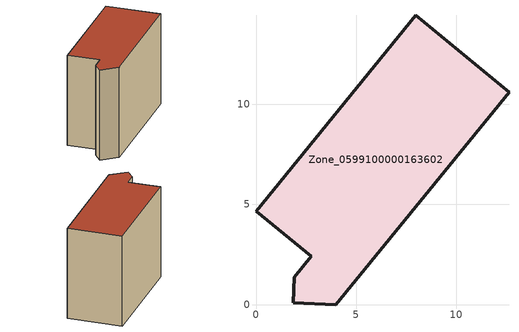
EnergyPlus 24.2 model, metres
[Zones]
Zone_0599100000163602
 floor ground (C_G): 1.86,0.1 1.9,1.37 2.76,2.42 0,4.66 7.97,14.43 12.62,10.6 3.99,0 z0
 wall outside (C_F): 1.9,1.37 1.86,0.1 3.99,0 12.62,10.6 7.97,14.43 0,4.66 2.76,2.42 1.9,1.37 z0:10.31
 roof outside (C_R): 3.99,0 12.62,10.6 7.97,14.43 0,4.66 2.76,2.42 1.9,1.37 1.86,0.1 z10.31
[BUILDING]
Pand.0599100000163602: North Axis=0; Terrain=City; Loads Convergence Tolerance Value=0.04; Temperature Convergence Tolerance Value=0.4; Solar Distribution=FullExterior; Maximum Number of Warmup Days=25; Minimum Number of Warmup Days=1
[Site:Location]
Rotterdam.The.Hague.AP_ZH_NLD Design_Conditions: Latitude=51.96; Longitude=4.45; Time Zone=1; Elevation=-4.5
[SITE:GROUNDTEMPERATURE:BUILDINGSURFACE]
18, 18, 18, 18, 18, 18, 18, 18, 18, 18, 18, 18
[MATERIAL] Thermal Absorptance=0.9; Solar Absorptance=0.7; Visible Absorptance=0.7
Name | Roughness | Thickness | Conductivity | Density | Specific Heat
G.TI.1946 | MediumSmooth | 0.15 | 1 | 540 | 1210
F.TI.1946 | Rough | 0.3 | 0.857143 | 1920 | 840
R.TI.1946 | MediumRough | 0.2 | 0.1 | 1500 | 1000
[CONSTRUCTION]
C_G: G.TI.1946
C_F: F.TI.1946
C_R: R.TI.1946
[ZONE]
Zone_0599100000163602: Type=1; Multiplier=1; Ceiling Height=Autocalculate; Volume=Autocalculate; Floor Area=autocalculate; Part of Total Floor Area=Yes
[ZONEINFILTRATION:DESIGNFLOWRATE]
Infil_Zone_0599100000163602: Zone or ZoneList or Space or SpaceList=Zone_0599100000163602; Schedule=AlwaysOn; Design Flow Rate Calculation Method=Flow/Area; Flow Rate per Floor Area=0.003; Constant Term Coefficient=1; Temperature Term Coefficient=0; Velocity Term Coefficient=0; Velocity Squared Term Coefficient=0
[HVACTEMPLATE:ZONE:IDEALLOADSAIRSYSTEM]
Zone_0599100000163602: Maximum Heating Supply Air Temperature=50; Minimum Cooling Supply Air Temperature=13; Maximum Heating Supply Air Humidity Ratio=0.0156; Minimum Cooling Supply Air Humidity Ratio=0.0077; Heating Limit=NoLimit; Cooling Limit=NoLimit; Dehumidification Control Type=ConstantSensibleHeatRatio; Cooling Sensible Heat Ratio=0.7; Dehumidification Setpoint=60; Humidification Control Type=None; Humidification Setpoint=30; Outdoor Air Method=None; Outdoor Air Flow Rate per Person=0.00944; Outdoor Air Flow Rate per Zone Floor Area=0; Outdoor Air Flow Rate per Zone=0; Demand Controlled Ventilation Type=None; Outdoor Air Economizer Type=NoEconomizer; Heat Recovery Type=None; Sensible Heat Recovery Effectiveness=0.7; Latent Heat Recovery Effectiveness=0.65
[ZONECONTROL:THERMOSTAT]
ThermostatControl_Zone_0599100000163602: Zone or ZoneList=Zone_0599100000163602; Control Type Schedule=DualSetpointControlType; Control 1=Thermostat_Zone_0599100000163602; Temperature Difference Between Cutout And Setpoint=0
[THERMOSTATSETPOINT:DUALSETPOINT]
Thermostat_Zone_0599100000163602: Heating Setpoint Temperature Schedule=HeatingSetpoint_Zone_0599100000163602; Cooling Setpoint Temperature Schedule=CoolingSetpoint_Zone_0599100000163602
[SCHEDULE:COMPACT]
HeatingSetpoint_Zone_0599100000163602: Through: 12/31, For: AllDays, Until: 24:00, 21
CoolingSetpoint_Zone_0599100000163602: Through: 12/31, For: AllDays, Until: 24:00, 24
DualSetpointControlType: Through: 12/31, For: AllDays, Until: 24:00, 4
AlwaysOn: Through: 12/31, For: AllDays, Until: 24:00, 1
